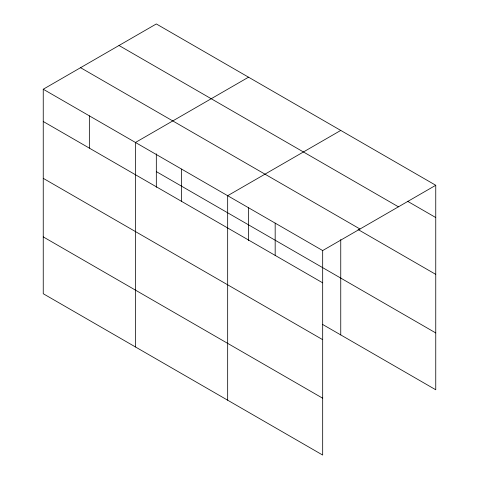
<?xml version="1.0" encoding="UTF-8"?>
<svg xmlns="http://www.w3.org/2000/svg" width="479" height="479" viewBox="0 0 479 479"><rect width="100%" height="100%" fill="white"/><g stroke="black" fill="none" stroke-linecap="round" stroke-linejoin="round"><path stroke-width="0.72" d="M322.678 339.665L322.678 250.559L43.248 89.232L43.248 293.723L322.678 455.05L322.678 339.665L43.248 178.338M43.248 89.232L156.322 23.95L435.752 185.277L435.752 389.768L322.816 324.564M248.535 77.191L135.461 142.473L135.461 346.964M340.749 130.426L227.669 195.707L227.669 400.199M322.678 250.559L435.752 185.277M407.509 201.24L435.752 217.544M119.008 45.493L398.438 206.82M80.562 67.689L359.992 229.016M358.076 229.537L435.752 274.377M156.322 171.608L435.752 332.935M43.248 121.504L322.678 282.832M43.248 236.889L322.678 398.217M340.749 239.542L340.749 334.917M275.174 223.136L275.174 255.403M248.535 207.796L248.535 240.548M181.565 169.093L181.565 201.36M156.322 153.819L156.322 187.313M89.351 115.852L89.351 148.125"/></g></svg>
